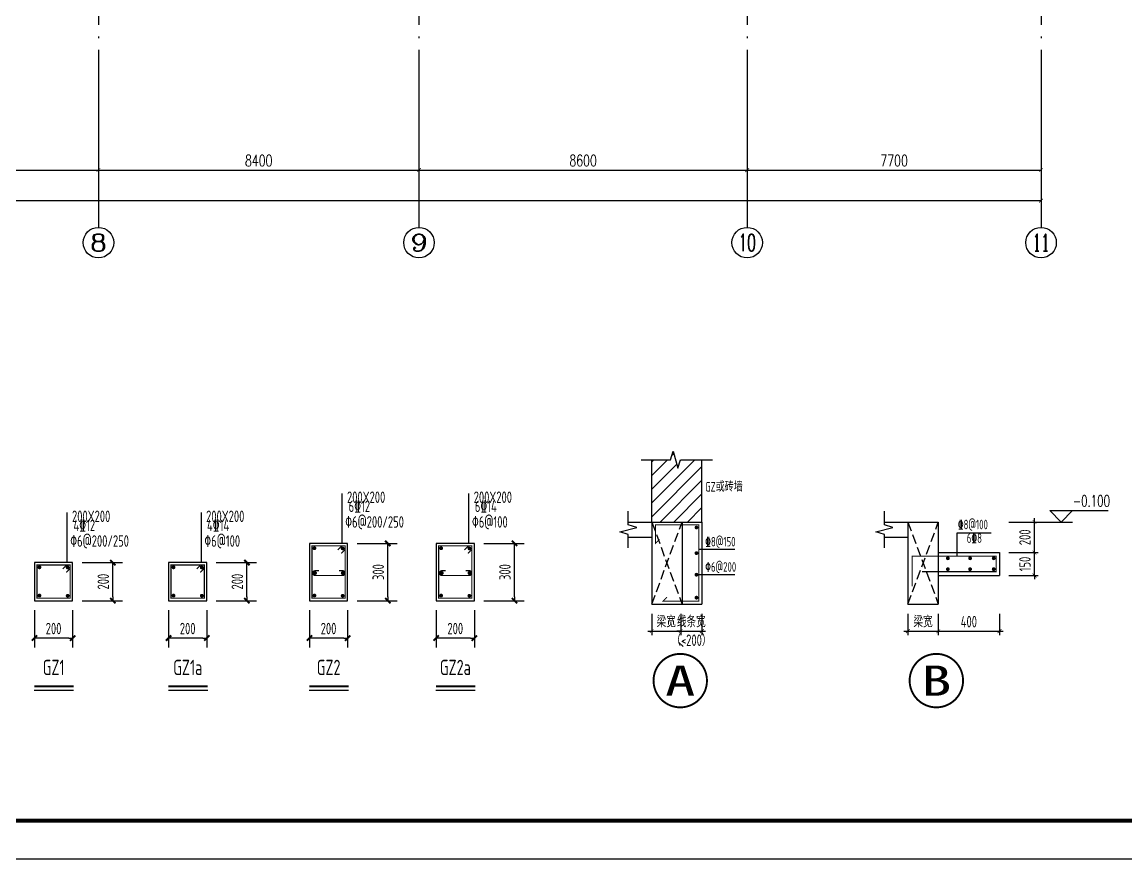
# Model space of a CAD drawing. Extents: x 169490 to 7584583, y -2399407 to 1374371.
# Drawn here: x 653196 to 682119, y 795791 to 817704 of the extents above; entities that cross this region are included whole.
import ezdxf
from ezdxf.enums import TextEntityAlignment as Align

# ---------------------------------------------------------------- set-up
doc = ezdxf.new("R2010")
doc.units = 0
doc.header["$LTSCALE"] = 100
for name, pattern in [('D3轴线点划线', [18.5, 12, -3, 0.5, -3]), ('DASH', [0.35, 0.25, -0.1]), ('H3普通虚线', [4.2, 3, -1.2])]:
    doc.linetypes.add(name, pattern=pattern)
doc.layers.get('0').update_dxf_attribs({"linetype": 'CONTINUOUS'})
doc.layers.get('DEFPOINTS').update_dxf_attribs({"linetype": 'CONTINUOUS'})
for name, color, linetype in [('AXIS', 3, 'CONTINUOUS'), ('AXIS_TEXT', 4, 'CONTINUOUS'), ('C-AXIS(轴号)', 3, 'CONTINUOUS'), ('C-AXIS-T(字)', 7, 'CONTINUOUS'), ('C-DOTE', 8, 'D3轴线点划线'), ('DIM_ELEV', 3, 'CONTINUOUS'), ('S-BEAM-XRBAR', 20, 'CONTINUOUS'), ('S-DETL-HATCH', 251, 'CONTINUOUS'), ('S-DETL-LINE1', 2, 'CONTINUOUS'), ('S-DETL-LINE2', 2, 'H3普通虚线'), ('S-DETL-TEXT', 7, 'CONTINUOUS'), ('S-SLAB-DIM', 92, 'CONTINUOUS'), ('TEXT', 7, 'CONTINUOUS'), ('THIN', 190, 'CONTINUOUS'), ('图框', 140, 'CONTINUOUS'), ('大样详图_文字', 60, 'CONTINUOUS')]:
    doc.layers.add(name, color=color, linetype=linetype)
doc.layers.add('rein', color=10, linetype='CONTINUOUS', lineweight=18)
doc.styles.add('_TCH_AXIS', font='COMPLEX', dxfattribs={"bigfont": 'GBCBIG'})
doc.styles.add('_TCH_DIM', font='SIMPLEX', dxfattribs={"bigfont": 'GBCBIG'})
doc.styles.add('_TCH_DIM_T3', font='SIMPLEX.shx', dxfattribs={"width": 0.705882, "bigfont": 'GBCBIG.shx'})
doc.styles.add('_TCH_LABEL', font='simhei.ttf')
doc.styles.add('COMPLEX', font='COMPLEX')
doc.styles.add('TSSD_Dimension', font='Tssdeng.shx', dxfattribs={"width": 0.7, "bigfont": 'tssdchn.shx'})
doc.styles.add('TSSD_REIN', font='tssdeng.shx', dxfattribs={"width": 0.7, "bigfont": 'hztxt.shx'})
doc.dimstyles.new('_TCH_ARCH&&100', dxfattribs={"dimtxt": 297.5, "dimasz": 100, "dimexe": 250, "dimexo": 300, "dimgap": 100, "dimtad": 1, "dimdec": 0, "dimzin": 0, "dimdsep": 46, "dimtxsty": '_TCH_DIM_T3', "dimblk": 'ARCHTICK', "dimcen": 0.09, "dimclrt": 7, "dimazin": 2, "dimtfac": 1, "dimtdec": 0, "dimtix": 1, "dimtmove": 2, "dimatfit": 3, "dimfxl": 1, "dimtolj": 1, "dimtzin": 0, "dimarcsym": 0})
doc.dimstyles.new('TSSD_100_100', dxfattribs={"dimtxt": 300, "dimasz": 100, "dimexe": 100, "dimexo": 250, "dimgap": 100, "dimtad": 1, "dimdec": 0, "dimzin": 0, "dimdsep": 46, "dimtxsty": 'TSSD_Dimension', "dimblk": 'ARCHTICK', "dimcen": 0, "dimdle": 100, "dimclrt": 7, "dimadec": 0, "dimazin": 0, "dimtfac": 1, "dimtdec": 0, "dimtix": 1, "dimtmove": 2, "dimatfit": 3, "dimfxl": 1, "dimtolj": 1, "dimtzin": 0, "dimarcsym": 0})
doc.dimstyles.new('TSSD_20_100', dxfattribs={"dimtxt": 300, "dimasz": 100, "dimexe": 250, "dimexo": 250, "dimgap": 100, "dimtad": 1, "dimdec": 0, "dimlfac": 0.2, "dimzin": 0, "dimdsep": 46, "dimtxsty": 'TSSD_Dimension', "dimblk": '_TSDBK', "dimcen": 0, "dimclrt": 7, "dimadec": 0, "dimazin": 0, "dimtfac": 1, "dimtdec": 0, "dimtix": 1, "dimtmove": 2, "dimatfit": 3, "dimldrblk": '_TSDBK', "dimfxl": 1, "dimtolj": 1, "dimtzin": 0, "dimarcsym": 0})
doc.dimstyles.new('TSSD_25_100', dxfattribs={"dimtxt": 300, "dimasz": 100, "dimexe": 100, "dimexo": 250, "dimgap": 100, "dimtad": 1, "dimdec": 0, "dimlfac": 0.25, "dimzin": 0, "dimdsep": 46, "dimtxsty": 'TSSD_Dimension', "dimblk": 'ARCHTICK', "dimcen": 0, "dimdle": 100, "dimclrt": 7, "dimadec": 0, "dimazin": 0, "dimtfac": 1, "dimtdec": 0, "dimtix": 1, "dimtmove": 2, "dimatfit": 3, "dimldrblk": 'ARCHTICK', "dimfxl": 1, "dimtolj": 1, "dimtzin": 0, "dimarcsym": 0})

# ---------------------------------------------------------------- blocks, each defined once
blk = doc.blocks.new('_ARCHTICK')
at = {"const_width": 0.15}
blk.add_lwpolyline([(-0.5, -0.5), (0.5, 0.5)], dxfattribs=at)
blk = doc.blocks.new('*D3469')
at = {"layer": 'AXIS', "color": 0, "lineweight": -2, "transparency": 16777216}
for p, q in [((607996, 816029), (607996, 812779)), ((679896, 816029), (679896, 812779)), ((607996, 813029), (679896, 813029))]:
    blk.add_line(p, q, dxfattribs=at)
at = {"layer": 'DEFPOINTS', "color": 0, "transparency": 16777216}
for p in [(607996, 816329), (679896, 816329), (679896, 813029)]:
    blk.add_point(p, dxfattribs=at)
at = {"layer": 'AXIS', "color": 0, "lineweight": -2, "transparency": 16777216, "xscale": 100, "yscale": 100, "zscale": 100, "rotation": 180}
blk.add_blockref('_ARCHTICK', (607996, 813029), dxfattribs=at)
at = {"layer": 'AXIS', "color": 0, "lineweight": -2, "transparency": 16777216, "xscale": 100, "yscale": 100, "zscale": 100}
blk.add_blockref('_ARCHTICK', (679896, 813029), dxfattribs=at)
at = {"layer": 'AXIS', "color": 7, "transparency": 16777216, "insert": (643946, 813278), "char_height": 297.5, "attachment_point": 5, "style": '_TCH_DIM_T3'}
blk.add_mtext('\\A1;71900', dxfattribs=at)
blk = doc.blocks.new('*D3479')
at = {"layer": 'AXIS', "color": 0, "lineweight": -2, "transparency": 16777216}
for p, q in [((647396, 816029), (647396, 813579)), ((655196, 816029), (655196, 813579)), ((647396, 813829), (655196, 813829))]:
    blk.add_line(p, q, dxfattribs=at)
at = {"layer": 'DEFPOINTS', "color": 0, "transparency": 16777216}
for p in [(647396, 816329), (655196, 816329), (655196, 813829)]:
    blk.add_point(p, dxfattribs=at)
at = {"layer": 'AXIS', "color": 0, "lineweight": -2, "transparency": 16777216, "xscale": 100, "yscale": 100, "zscale": 100, "rotation": 180}
blk.add_blockref('_ARCHTICK', (647396, 813829), dxfattribs=at)
at = {"layer": 'AXIS', "color": 0, "lineweight": -2, "transparency": 16777216, "xscale": 100, "yscale": 100, "zscale": 100}
blk.add_blockref('_ARCHTICK', (655196, 813829), dxfattribs=at)
at = {"layer": 'AXIS', "color": 7, "transparency": 16777216, "insert": (651296, 814078), "char_height": 297.5, "attachment_point": 5, "style": '_TCH_DIM_T3'}
blk.add_mtext('\\A1;7800', dxfattribs=at)
blk = doc.blocks.new('*D3480')
at = {"layer": 'AXIS', "color": 0, "lineweight": -2, "transparency": 16777216}
for p, q in [((655196, 816029), (655196, 813579)), ((663596, 816029), (663596, 813579)), ((655196, 813829), (663596, 813829))]:
    blk.add_line(p, q, dxfattribs=at)
at = {"layer": 'DEFPOINTS', "color": 0, "transparency": 16777216}
for p in [(655196, 816329), (663596, 816329), (663596, 813829)]:
    blk.add_point(p, dxfattribs=at)
at = {"layer": 'AXIS', "color": 0, "lineweight": -2, "transparency": 16777216, "xscale": 100, "yscale": 100, "zscale": 100, "rotation": 180}
blk.add_blockref('_ARCHTICK', (655196, 813829), dxfattribs=at)
at = {"layer": 'AXIS', "color": 0, "lineweight": -2, "transparency": 16777216, "xscale": 100, "yscale": 100, "zscale": 100}
blk.add_blockref('_ARCHTICK', (663596, 813829), dxfattribs=at)
at = {"layer": 'AXIS', "color": 7, "transparency": 16777216, "insert": (659396, 814078), "char_height": 297.5, "attachment_point": 5, "style": '_TCH_DIM_T3'}
blk.add_mtext('\\A1;8400', dxfattribs=at)
blk = doc.blocks.new('*D3481')
at = {"layer": 'AXIS', "color": 0, "lineweight": -2, "transparency": 16777216}
for p, q in [((663596, 816029), (663596, 813579)), ((672196, 816029), (672196, 813579)), ((663596, 813829), (672196, 813829))]:
    blk.add_line(p, q, dxfattribs=at)
at = {"layer": 'DEFPOINTS', "color": 0, "transparency": 16777216}
for p in [(663596, 816329), (672196, 816329), (672196, 813829)]:
    blk.add_point(p, dxfattribs=at)
at = {"layer": 'AXIS', "color": 0, "lineweight": -2, "transparency": 16777216, "xscale": 100, "yscale": 100, "zscale": 100, "rotation": 180}
blk.add_blockref('_ARCHTICK', (663596, 813829), dxfattribs=at)
at = {"layer": 'AXIS', "color": 0, "lineweight": -2, "transparency": 16777216, "xscale": 100, "yscale": 100, "zscale": 100}
blk.add_blockref('_ARCHTICK', (672196, 813829), dxfattribs=at)
at = {"layer": 'AXIS', "color": 7, "transparency": 16777216, "insert": (667896, 814078), "char_height": 297.5, "attachment_point": 5, "style": '_TCH_DIM_T3'}
blk.add_mtext('\\A1;8600', dxfattribs=at)
blk = doc.blocks.new('*D3482')
at = {"layer": 'AXIS', "color": 0, "lineweight": -2, "transparency": 16777216}
for p, q in [((672196, 816029), (672196, 813579)), ((679896, 816029), (679896, 813579)), ((672196, 813829), (679896, 813829))]:
    blk.add_line(p, q, dxfattribs=at)
at = {"layer": 'DEFPOINTS', "color": 0, "transparency": 16777216}
for p in [(672196, 816329), (679896, 816329), (679896, 813829)]:
    blk.add_point(p, dxfattribs=at)
at = {"layer": 'AXIS', "color": 0, "lineweight": -2, "transparency": 16777216, "xscale": 100, "yscale": 100, "zscale": 100, "rotation": 180}
blk.add_blockref('_ARCHTICK', (672196, 813829), dxfattribs=at)
at = {"layer": 'AXIS', "color": 0, "lineweight": -2, "transparency": 16777216, "xscale": 100, "yscale": 100, "zscale": 100}
blk.add_blockref('_ARCHTICK', (679896, 813829), dxfattribs=at)
at = {"layer": 'AXIS', "color": 7, "transparency": 16777216, "insert": (676046, 814078), "char_height": 297.5, "attachment_point": 5, "style": '_TCH_DIM_T3'}
blk.add_mtext('\\A1;7700', dxfattribs=at)
blk = doc.blocks.new('_AXISO')
blk.add_circle((0, 0), 0.5)
at = {"layer": 'AXIS_TEXT', "style": 'COMPLEX', "width": 1.041667}
blk.add_attdef('A', text='', height=0.56, dxfattribs=at).set_placement((-0.25, -0.28), (0.25, -0.28), align=Align.FIT)
blk = doc.blocks.new('_TSDBK')
blk.add_line((-1, 0), (0, 0))
at = {"const_width": 0.5}
blk.add_lwpolyline([(-0.7, -0.7), (0.7, 0.7)], dxfattribs=at)
blk = doc.blocks.new('*D3489')
at = {"layer": 'DEFPOINTS', "color": 0, "transparency": 16777216}
for p in [(654521, 803552), (655573, 803552), (654521, 802552)]:
    blk.add_point(p, dxfattribs=at)
at = {"layer": 'S-SLAB-DIM', "color": 0, "lineweight": -2, "transparency": 16777216}
for p, q in [((654771, 803552), (655823, 803552)), ((655573, 802652), (655573, 803452)), ((654771, 802552), (655823, 802552))]:
    blk.add_line(p, q, dxfattribs=at)
at = {"layer": 'S-SLAB-DIM', "color": 0, "lineweight": -2, "transparency": 16777216, "xscale": 100, "yscale": 100, "zscale": 100}
for p, rotation in [((655573, 803552), 90), ((655573, 802552), 270)]:
    blk.add_blockref('_TSDBK', p, dxfattribs=dict(at, rotation=rotation))
at = {"layer": 'S-SLAB-DIM', "color": 7, "transparency": 16777216, "insert": (655323, 803052), "char_height": 300, "attachment_point": 5, "rotation": 90, "style": 'TSSD_Dimension'}
blk.add_mtext('\\A1;200', dxfattribs=at)
blk = doc.blocks.new('*D3490')
at = {"layer": 'DEFPOINTS', "color": 0, "transparency": 16777216}
for p in [(653521, 802552), (654521, 802552), (653521, 801574)]:
    blk.add_point(p, dxfattribs=at)
at = {"layer": 'S-SLAB-DIM', "color": 0, "lineweight": -2, "transparency": 16777216}
for p, q in [((653521, 802302), (653521, 801324)), ((654521, 802302), (654521, 801324)), ((654421, 801574), (653621, 801574))]:
    blk.add_line(p, q, dxfattribs=at)
at = {"layer": 'S-SLAB-DIM', "color": 0, "lineweight": -2, "transparency": 16777216, "xscale": 100, "yscale": 100, "zscale": 100, "rotation": 180}
blk.add_blockref('_TSDBK', (653521, 801574), dxfattribs=at)
at = {"layer": 'S-SLAB-DIM', "color": 0, "lineweight": -2, "transparency": 16777216, "xscale": 100, "yscale": 100, "zscale": 100}
blk.add_blockref('_TSDBK', (654521, 801574), dxfattribs=at)
at = {"layer": 'S-SLAB-DIM', "color": 7, "transparency": 16777216, "insert": (654021, 801824), "char_height": 300, "attachment_point": 5, "style": 'TSSD_Dimension'}
blk.add_mtext('\\A1;200', dxfattribs=at)
blk = doc.blocks.new('*D3491')
at = {"layer": 'DEFPOINTS', "color": 0, "transparency": 16777216}
for p in [(665047, 804052), (666098, 804052), (665047, 802552)]:
    blk.add_point(p, dxfattribs=at)
at = {"layer": 'S-SLAB-DIM', "color": 0, "lineweight": -2, "transparency": 16777216}
for p, q in [((665297, 804052), (666348, 804052)), ((666098, 802652), (666098, 803952)), ((665297, 802552), (666348, 802552))]:
    blk.add_line(p, q, dxfattribs=at)
at = {"layer": 'S-SLAB-DIM', "color": 0, "lineweight": -2, "transparency": 16777216, "xscale": 100, "yscale": 100, "zscale": 100}
for p, rotation in [((666098, 804052), 90), ((666098, 802552), 270)]:
    blk.add_blockref('_TSDBK', p, dxfattribs=dict(at, rotation=rotation))
at = {"layer": 'S-SLAB-DIM', "color": 7, "transparency": 16777216, "insert": (665848, 803302), "char_height": 300, "attachment_point": 5, "rotation": 90, "style": 'TSSD_Dimension'}
blk.add_mtext('\\A1;300', dxfattribs=at)
blk = doc.blocks.new('*D3492')
at = {"layer": 'DEFPOINTS', "color": 0, "transparency": 16777216}
for p in [(664047, 802552), (665047, 802552), (664047, 801574)]:
    blk.add_point(p, dxfattribs=at)
at = {"layer": 'S-SLAB-DIM', "color": 0, "lineweight": -2, "transparency": 16777216}
for p, q in [((664047, 802302), (664047, 801324)), ((665047, 802302), (665047, 801324)), ((664947, 801574), (664147, 801574))]:
    blk.add_line(p, q, dxfattribs=at)
at = {"layer": 'S-SLAB-DIM', "color": 0, "lineweight": -2, "transparency": 16777216, "xscale": 100, "yscale": 100, "zscale": 100, "rotation": 180}
blk.add_blockref('_TSDBK', (664047, 801574), dxfattribs=at)
at = {"layer": 'S-SLAB-DIM', "color": 0, "lineweight": -2, "transparency": 16777216, "xscale": 100, "yscale": 100, "zscale": 100}
blk.add_blockref('_TSDBK', (665047, 801574), dxfattribs=at)
at = {"layer": 'S-SLAB-DIM', "color": 7, "transparency": 16777216, "insert": (664547, 801824), "char_height": 300, "attachment_point": 5, "style": 'TSSD_Dimension'}
blk.add_mtext('\\A1;200', dxfattribs=at)
blk = doc.blocks.new('*D3493')
at = {"layer": 'DEFPOINTS', "color": 0, "ltscale": 5, "transparency": 16777216}
for p in [(670454, 802459), (671007, 802459), (671007, 801754)]:
    blk.add_point(p, dxfattribs=at)
at = {"layer": 'S-SLAB-DIM', "color": 0, "lineweight": -2, "ltscale": 5, "transparency": 16777216}
for p, q in [((670454, 802209), (670454, 801654)), ((671007, 802209), (671007, 801654)), ((670454, 801754), (670354, 801754)), ((670454, 801754), (671007, 801754)), ((671007, 801754), (671107, 801754))]:
    blk.add_line(p, q, dxfattribs=at)
at = {"layer": 'S-SLAB-DIM', "color": 0, "lineweight": -2, "ltscale": 5, "transparency": 16777216, "xscale": 100, "yscale": 100, "zscale": 100}
blk.add_blockref('_ARCHTICK', (670454, 801754), dxfattribs=at)
at = {"layer": 'S-SLAB-DIM', "color": 0, "lineweight": -2, "ltscale": 5, "transparency": 16777216, "xscale": 100, "yscale": 100, "zscale": 100, "rotation": 180}
blk.add_blockref('_ARCHTICK', (671007, 801754), dxfattribs=at)
at = {"layer": 'S-SLAB-DIM', "color": 7, "ltscale": 5, "transparency": 16777216, "insert": (670731, 802004), "char_height": 300, "attachment_point": 5, "style": 'TSSD_Dimension'}
blk.add_mtext('\\A1;线条宽', dxfattribs=at)
blk = doc.blocks.new('*D3494')
at = {"layer": 'DEFPOINTS', "color": 0, "ltscale": 5, "transparency": 16777216}
for p in [(669694, 802459), (670454, 802459), (670454, 801754)]:
    blk.add_point(p, dxfattribs=at)
at = {"layer": 'S-SLAB-DIM', "color": 0, "lineweight": -2, "ltscale": 5, "transparency": 16777216}
for p, q in [((669694, 802209), (669694, 801654)), ((670454, 802209), (670454, 801654)), ((669594, 801754), (670554, 801754))]:
    blk.add_line(p, q, dxfattribs=at)
at = {"layer": 'S-SLAB-DIM', "color": 0, "lineweight": -2, "ltscale": 5, "transparency": 16777216, "xscale": 100, "yscale": 100, "zscale": 100, "rotation": 180}
blk.add_blockref('_ARCHTICK', (669694, 801754), dxfattribs=at)
at = {"layer": 'S-SLAB-DIM', "color": 0, "lineweight": -2, "ltscale": 5, "transparency": 16777216, "xscale": 100, "yscale": 100, "zscale": 100}
blk.add_blockref('_ARCHTICK', (670454, 801754), dxfattribs=at)
at = {"layer": 'S-SLAB-DIM', "color": 7, "ltscale": 5, "transparency": 16777216, "insert": (670074, 802004), "char_height": 300, "attachment_point": 5, "style": 'TSSD_Dimension'}
blk.add_mtext('\\A1;梁宽', dxfattribs=at)
blk = doc.blocks.new('*D3495')
at = {"layer": 'DEFPOINTS', "color": 0, "ltscale": 5, "transparency": 16777216}
for p in [(676404, 802459), (677204, 802459), (677204, 801754)]:
    blk.add_point(p, dxfattribs=at)
at = {"layer": 'S-SLAB-DIM', "color": 0, "lineweight": -2, "ltscale": 5, "transparency": 16777216}
for p, q in [((676404, 802209), (676404, 801654)), ((677204, 802209), (677204, 801654)), ((676304, 801754), (677304, 801754))]:
    blk.add_line(p, q, dxfattribs=at)
at = {"layer": 'S-SLAB-DIM', "color": 0, "lineweight": -2, "ltscale": 5, "transparency": 16777216, "xscale": 100, "yscale": 100, "zscale": 100, "rotation": 180}
blk.add_blockref('_ARCHTICK', (676404, 801754), dxfattribs=at)
at = {"layer": 'S-SLAB-DIM', "color": 0, "lineweight": -2, "ltscale": 5, "transparency": 16777216, "xscale": 100, "yscale": 100, "zscale": 100}
blk.add_blockref('_ARCHTICK', (677204, 801754), dxfattribs=at)
at = {"layer": 'S-SLAB-DIM', "color": 7, "ltscale": 5, "transparency": 16777216, "insert": (676804, 802004), "char_height": 300, "attachment_point": 5, "style": 'TSSD_Dimension'}
blk.add_mtext('\\A1;梁宽', dxfattribs=at)
blk = doc.blocks.new('*D3496')
at = {"layer": 'DEFPOINTS', "color": 0, "transparency": 16777216}
for p in [(677204, 802459), (678804, 802459), (678804, 801754)]:
    blk.add_point(p, dxfattribs=at)
at = {"layer": 'S-SLAB-DIM', "color": 0, "lineweight": -2, "transparency": 16777216}
for p, q in [((677204, 802209), (677204, 801654)), ((678804, 802209), (678804, 801654)), ((677104, 801754), (678904, 801754))]:
    blk.add_line(p, q, dxfattribs=at)
at = {"layer": 'S-SLAB-DIM', "color": 0, "lineweight": -2, "transparency": 16777216, "xscale": 100, "yscale": 100, "zscale": 100, "rotation": 180}
blk.add_blockref('_ARCHTICK', (677204, 801754), dxfattribs=at)
at = {"layer": 'S-SLAB-DIM', "color": 0, "lineweight": -2, "transparency": 16777216, "xscale": 100, "yscale": 100, "zscale": 100}
blk.add_blockref('_ARCHTICK', (678804, 801754), dxfattribs=at)
at = {"layer": 'S-SLAB-DIM', "color": 7, "transparency": 16777216, "insert": (678004, 802004), "char_height": 300, "attachment_point": 5, "style": 'TSSD_Dimension'}
blk.add_mtext('\\A1;400', dxfattribs=at)
blk = doc.blocks.new('*D3497')
at = {"layer": 'DEFPOINTS', "color": 0, "transparency": 16777216}
for p in [(678804, 803813), (679723, 803813), (678804, 803213)]:
    blk.add_point(p, dxfattribs=at)
at = {"layer": 'S-SLAB-DIM', "color": 0, "lineweight": -2, "transparency": 16777216}
for p, q in [((679054, 803813), (679823, 803813)), ((679723, 803813), (679723, 803913)), ((679723, 803213), (679723, 803813)), ((679054, 803213), (679823, 803213)), ((679723, 803213), (679723, 803113))]:
    blk.add_line(p, q, dxfattribs=at)
at = {"layer": 'S-SLAB-DIM', "color": 0, "lineweight": -2, "transparency": 16777216, "xscale": 100, "yscale": 100, "zscale": 100}
for p, rotation in [((679723, 803813), 270), ((679723, 803213), 90)]:
    blk.add_blockref('_ARCHTICK', p, dxfattribs=dict(at, rotation=rotation))
at = {"layer": 'S-SLAB-DIM', "color": 7, "transparency": 16777216, "insert": (679473, 803513), "char_height": 300, "attachment_point": 5, "rotation": 90, "style": 'TSSD_Dimension'}
blk.add_mtext('\\A1;150', dxfattribs=at)
blk = doc.blocks.new('*D3498')
at = {"layer": 'DEFPOINTS', "color": 0, "transparency": 16777216}
for p in [(678804, 804613), (679723, 804613), (678804, 803813)]:
    blk.add_point(p, dxfattribs=at)
at = {"layer": 'S-SLAB-DIM', "color": 0, "lineweight": -2, "transparency": 16777216}
for p, q in [((679723, 803713), (679723, 804713)), ((679054, 804613), (679823, 804613)), ((679054, 803813), (679823, 803813))]:
    blk.add_line(p, q, dxfattribs=at)
at = {"layer": 'S-SLAB-DIM', "color": 0, "lineweight": -2, "transparency": 16777216, "xscale": 100, "yscale": 100, "zscale": 100}
for p, rotation in [((679723, 804613), 90), ((679723, 803813), 270)]:
    blk.add_blockref('_ARCHTICK', p, dxfattribs=dict(at, rotation=rotation))
at = {"layer": 'S-SLAB-DIM', "color": 7, "transparency": 16777216, "insert": (679473, 804213), "char_height": 300, "attachment_point": 5, "rotation": 90, "style": 'TSSD_Dimension'}
blk.add_mtext('\\A1;200', dxfattribs=at)
blk = doc.blocks.new('*D3952')
at = {"layer": 'DEFPOINTS', "color": 0, "transparency": 16777216}
for p in [(658035, 803552), (659086, 803552), (658035, 802552)]:
    blk.add_point(p, dxfattribs=at)
at = {"layer": 'S-SLAB-DIM', "color": 0, "lineweight": -2, "transparency": 16777216}
for p, q in [((658285, 803552), (659336, 803552)), ((659086, 802652), (659086, 803452)), ((658285, 802552), (659336, 802552))]:
    blk.add_line(p, q, dxfattribs=at)
at = {"layer": 'S-SLAB-DIM', "color": 0, "lineweight": -2, "transparency": 16777216, "xscale": 100, "yscale": 100, "zscale": 100}
for p, rotation in [((659086, 803552), 90), ((659086, 802552), 270)]:
    blk.add_blockref('_TSDBK', p, dxfattribs=dict(at, rotation=rotation))
at = {"layer": 'S-SLAB-DIM', "color": 7, "transparency": 16777216, "insert": (658836, 803052), "char_height": 300, "attachment_point": 5, "rotation": 90, "style": 'TSSD_Dimension'}
blk.add_mtext('\\A1;200', dxfattribs=at)
blk = doc.blocks.new('*D3953')
at = {"layer": 'DEFPOINTS', "color": 0, "transparency": 16777216}
for p in [(657035, 802552), (658035, 802552), (657035, 801574)]:
    blk.add_point(p, dxfattribs=at)
at = {"layer": 'S-SLAB-DIM', "color": 0, "lineweight": -2, "transparency": 16777216}
for p, q in [((657035, 802302), (657035, 801324)), ((658035, 802302), (658035, 801324)), ((657935, 801574), (657135, 801574))]:
    blk.add_line(p, q, dxfattribs=at)
at = {"layer": 'S-SLAB-DIM', "color": 0, "lineweight": -2, "transparency": 16777216, "xscale": 100, "yscale": 100, "zscale": 100, "rotation": 180}
blk.add_blockref('_TSDBK', (657035, 801574), dxfattribs=at)
at = {"layer": 'S-SLAB-DIM', "color": 0, "lineweight": -2, "transparency": 16777216, "xscale": 100, "yscale": 100, "zscale": 100}
blk.add_blockref('_TSDBK', (658035, 801574), dxfattribs=at)
at = {"layer": 'S-SLAB-DIM', "color": 7, "transparency": 16777216, "insert": (657535, 801824), "char_height": 300, "attachment_point": 5, "style": 'TSSD_Dimension'}
blk.add_mtext('\\A1;200', dxfattribs=at)
blk = doc.blocks.new('*D3954')
at = {"layer": 'DEFPOINTS', "color": 0, "transparency": 16777216}
for p in [(661726, 804052), (662778, 804052), (661726, 802552)]:
    blk.add_point(p, dxfattribs=at)
at = {"layer": 'S-SLAB-DIM', "color": 0, "lineweight": -2, "transparency": 16777216}
for p, q in [((661976, 804052), (663028, 804052)), ((662778, 802652), (662778, 803952)), ((661976, 802552), (663028, 802552))]:
    blk.add_line(p, q, dxfattribs=at)
at = {"layer": 'S-SLAB-DIM', "color": 0, "lineweight": -2, "transparency": 16777216, "xscale": 100, "yscale": 100, "zscale": 100}
for p, rotation in [((662778, 804052), 90), ((662778, 802552), 270)]:
    blk.add_blockref('_TSDBK', p, dxfattribs=dict(at, rotation=rotation))
at = {"layer": 'S-SLAB-DIM', "color": 7, "transparency": 16777216, "insert": (662528, 803302), "char_height": 300, "attachment_point": 5, "rotation": 90, "style": 'TSSD_Dimension'}
blk.add_mtext('\\A1;300', dxfattribs=at)
blk = doc.blocks.new('*D3955')
at = {"layer": 'DEFPOINTS', "color": 0, "transparency": 16777216}
for p in [(660726, 802552), (661726, 802552), (660726, 801574)]:
    blk.add_point(p, dxfattribs=at)
at = {"layer": 'S-SLAB-DIM', "color": 0, "lineweight": -2, "transparency": 16777216}
for p, q in [((660726, 802302), (660726, 801324)), ((661726, 802302), (661726, 801324)), ((661626, 801574), (660826, 801574))]:
    blk.add_line(p, q, dxfattribs=at)
at = {"layer": 'S-SLAB-DIM', "color": 0, "lineweight": -2, "transparency": 16777216, "xscale": 100, "yscale": 100, "zscale": 100, "rotation": 180}
blk.add_blockref('_TSDBK', (660726, 801574), dxfattribs=at)
at = {"layer": 'S-SLAB-DIM', "color": 0, "lineweight": -2, "transparency": 16777216, "xscale": 100, "yscale": 100, "zscale": 100}
blk.add_blockref('_TSDBK', (661726, 801574), dxfattribs=at)
at = {"layer": 'S-SLAB-DIM', "color": 7, "transparency": 16777216, "insert": (661226, 801824), "char_height": 300, "attachment_point": 5, "style": 'TSSD_Dimension'}
blk.add_mtext('\\A1;200', dxfattribs=at)

msp = doc.modelspace()

# ---------------------------------------------------------------- hatches: boundary and pattern name
at = {"layer": 'S-DETL-HATCH'}
h = msp.add_hatch(dxfattribs=at)
h.set_pattern_fill('ANSI31', color=256, scale=80, style=0)
h.set_pattern_definition([(45, (-935201.17, 1287229.2), (-179.605122, 179.605122), [])])
h.paths.add_polyline_path([(670376.2, 806025), (670256.2, 806465), (670186.2, 806245), (669693.6, 806245), (669693.6, 804613.4), (670493.6, 804613.4), (671007.4, 804613.4), (671007.4, 806245), (670446.2, 806245)])

# ---------------------------------------------------------------- linework, layer by layer
at = {"ltscale": 10}
msp.add_lwpolyline([(690882.7, 854191.4), (596277.8, 854191.4), (596277.8, 796791.4), (690882.7, 796791.4)], close=True, dxfattribs=at)
at = {"layer": 'C-AXIS(轴号)'}
for p, q in [((655195.7, 816328.9), (655195.7, 812328.9)), ((663595.7, 816328.9), (663595.7, 812328.9)), ((672195.7, 816328.9), (672195.7, 812328.9)), ((679895.7, 816328.9), (679895.7, 812328.9))]:
    msp.add_line(p, q, dxfattribs=at)
at = {"layer": 'C-DOTE'}
for p, q in [((655195.7, 841028.9), (655195.7, 816328.9)), ((663595.7, 841028.9), (663595.7, 816328.9)), ((672195.7, 841028.9), (672195.7, 816328.9)), ((679895.7, 841028.9), (679895.7, 816328.9))]:
    msp.add_line(p, q, dxfattribs=at)
at = {"layer": 'DIM_ELEV'}
for p, q in [((680423, 804613.4), (680123, 804913.4)), ((680123, 804913.4), (681653.4, 804913.4)), ((680423, 804613.4), (680723, 804913.4)), ((679723, 804613.4), (680723, 804613.4))]:
    msp.add_line(p, q, dxfattribs=at)
at = {"layer": 'rein'}
for points, const_width in [([(669898.9, 804159.4), (669792.9, 804053.3), (669792.9, 804540.5), (670926.6, 804540.5), (670926.6, 802538.5), (669990.1, 802538.5), (670096.1, 802644.6)], 25), ([(676517.6, 802925.2), (676517.6, 803718.6), (678721.8, 803718.6), (678721.8, 803312.6), (676773.7, 803312.6)], 30)]:
    msp.add_lwpolyline(points, dxfattribs=dict(at, const_width=const_width))
at = {"layer": 'rein', "const_width": 50}
for points in [[(670841.4, 804469.7, 1), (670891.4, 804469.7, 1)], [(670841.4, 803798, 1), (670891.4, 803798, 1)], [(677478.9, 803664, -1), (677428.9, 803664, -1)], [(678061.1, 803664, -1), (678011.1, 803664, -1)], [(678680.8, 803664, -1), (678630.8, 803664, -1)], [(670841.4, 803233.1, 1), (670891.4, 803233.1, 1)], [(677478.9, 803378.2, -1), (677428.9, 803378.2, -1)], [(678061.1, 803378.2, -1), (678011.1, 803378.2, -1)], [(678680.8, 803378.2, -1), (678630.8, 803378.2, -1)], [(670841.4, 802631.6, 1), (670891.4, 802631.6, 1)]]:
    msp.add_lwpolyline(points, format="xyb", close=True, dxfattribs=at)
at = {"layer": 'S-BEAM-XRBAR', "const_width": 30}
for points in [[(661465.6, 803883.4), (661569.5, 803987.3), (661661.4, 803987.3), (661661.4, 802617.3), (660791.4, 802617.3), (660791.4, 803987.3), (661661.4, 803987.3), (661661.4, 803895.4), (661557.5, 803791.5)], [(664785.9, 803883.4), (664889.9, 803987.3), (664981.7, 803987.3), (664981.7, 802617.3), (664111.7, 802617.3), (664111.7, 803987.3), (664981.7, 803987.3), (664981.7, 803895.4), (664877.8, 803791.5)], [(654260.2, 803383.4), (654364.1, 803487.3), (654456, 803487.3), (654456, 802617.3), (653586, 802617.3), (653586, 803487.3), (654456, 803487.3), (654456, 803395.4), (654352.1, 803291.5)], [(657773.7, 803383.4), (657877.7, 803487.3), (657969.5, 803487.3), (657969.5, 802617.3), (657099.5, 802617.3), (657099.5, 803487.3), (657969.5, 803487.3), (657969.5, 803395.4), (657865.6, 803291.5)]]:
    msp.add_lwpolyline(points, dxfattribs=at)
at = {"layer": 'S-BEAM-XRBAR', "const_width": 50}
for points in [[(660831.4, 803927.1, 1), (660881.4, 803927.1, 1)], [(661571.4, 803922.3, 1), (661621.4, 803922.3, 1)], [(664151.7, 803927.1, 1), (664201.7, 803927.1, 1)], [(664891.7, 803922.3, 1), (664941.7, 803922.3, 1)], [(653626, 803427.1, 1), (653676, 803427.1, 1)], [(654366, 803422.3, 1), (654416, 803422.3, 1)], [(657139.5, 803427.1, 1), (657189.5, 803427.1, 1)], [(657879.5, 803422.3, 1), (657929.5, 803422.3, 1)], [(660846.9, 803275.8, 1), (660896.9, 803275.8, 1)], [(661572.8, 803275.8, 1), (661622.8, 803275.8, 1)], [(664167.2, 803275.8, 1), (664217.2, 803275.8, 1)], [(664893.1, 803275.8, 1), (664943.1, 803275.8, 1)], [(653626, 802687.1, 1), (653676, 802687.1, 1)], [(654366, 802682.3, 1), (654416, 802682.3, 1)], [(657139.5, 802687.1, 1), (657189.5, 802687.1, 1)], [(657879.5, 802682.3, 1), (657929.5, 802682.3, 1)], [(660831.4, 802687.1, 1), (660881.4, 802687.1, 1)], [(661571.4, 802682.3, 1), (661621.4, 802682.3, 1)], [(664151.7, 802687.1, 1), (664201.7, 802687.1, 1)], [(664891.7, 802682.3, 1), (664941.7, 802682.3, 1)]]:
    msp.add_lwpolyline(points, format="xyb", close=True, dxfattribs=at)
at = {"layer": 'S-BEAM-XRBAR', "const_width": 30}
for points in [[(661497.8, 803338.3), (661597.8, 803338.3, -1), (661597.8, 803213.3), (660871.9, 803213.3, -1), (660871.9, 803338.3), (660971.9, 803338.3)], [(664818.1, 803338.3), (664918.1, 803338.3, -1), (664918.1, 803213.3), (664192.2, 803213.3, -1), (664192.2, 803338.3), (664292.2, 803338.3)]]:
    msp.add_lwpolyline(points, format="xyb", dxfattribs=at)
at = {"layer": 'S-DETL-LINE1'}
for p, q in [((669693.6, 804613.4), (669693.6, 806245)), ((671007.4, 804613.4), (671007.4, 806245)), ((669080.2, 804613.4), (669693.6, 804613.4)), ((669693.6, 804613.4), (669693.6, 802459.3)), ((669693.6, 804613.4), (670493.6, 804613.4)), ((670493.6, 804613.4), (670493.6, 802459.3)), ((670493.6, 804613.4), (671007.4, 804613.4)), ((671007.4, 804613.4), (671007.4, 802459.3)), ((675790.7, 804613.4), (676404, 804613.4)), ((676404, 804613.4), (676404, 802459.3)), ((676404, 804613.4), (677204, 804613.4)), ((677204, 804613.4), (677204, 802459.3)), ((669080.2, 804213.4), (669693.6, 804213.4)), ((675790.7, 804213.4), (676404, 804213.4)), ((677204, 803813.4), (678804, 803813.4)), ((678804, 803813.4), (678804, 803213.4)), ((677204, 803213.4), (678804, 803213.4)), ((669693.6, 802459.3), (670493.6, 802459.3)), ((670493.6, 802459.3), (671007.4, 802459.3)), ((676404, 802459.3), (677204, 802459.3))]:
    msp.add_line(p, q, dxfattribs=at)
at = {"layer": 'S-DETL-LINE1', "linetype": 'DASH', "ltscale": 10}
for p, q in [((669693.6, 804613.4), (670493.6, 802459.3)), ((669693.6, 802459.3), (670493.6, 804613.4)), ((676404, 804613.4), (677204, 802459.3)), ((676404, 802459.3), (677204, 804613.4))]:
    msp.add_line(p, q, dxfattribs=at)
at = {"layer": 'S-DETL-LINE1'}
for points in [[(661726.4, 804052.3), (660726.4, 804052.3), (660726.4, 802552.3), (661726.4, 802552.3)], [(665046.7, 804052.3), (664046.7, 804052.3), (664046.7, 802552.3), (665046.7, 802552.3)], [(654521, 803552.3), (653521, 803552.3), (653521, 802552.3), (654521, 802552.3)], [(658034.5, 803552.3), (657034.5, 803552.3), (657034.5, 802552.3), (658034.5, 802552.3)]]:
    msp.add_lwpolyline(points, close=True, dxfattribs=at)
at = {"layer": 'S-DETL-LINE2', "ltscale": 5}
msp.add_lwpolyline([(669413.6, 806245), (670186.2, 806245), (670256.2, 806465), (670376.2, 806025), (670446.2, 806245), (671287.4, 806245)], dxfattribs=at)
at = {"layer": 'S-DETL-TEXT'}
for p, q in [((653515.8, 800210.8), (654546.4, 800210.8)), ((657029.3, 800210.8), (658059.9, 800210.8)), ((660721.2, 800210.8), (661751.8, 800210.8)), ((664041.5, 800210.8), (665072.1, 800210.8))]:
    msp.add_line(p, q, dxfattribs=at)
at = {"layer": 'S-DETL-TEXT', "const_width": 50}
for points in [[(671141.7, 800459.9, 1), (669741.7, 800459.9, 1)], [(677852.2, 800459.9, 1), (676452.2, 800459.9, 1)]]:
    msp.add_lwpolyline(points, format="xyb", close=True, dxfattribs=at)
for points in [[(653515.8, 800310.8), (654546.4, 800310.8)], [(657029.3, 800310.8), (658059.9, 800310.8)], [(660721.2, 800310.8), (661751.8, 800310.8)], [(664041.5, 800310.8), (665072.1, 800310.8)]]:
    msp.add_lwpolyline(points, dxfattribs=at)
at = {"layer": 'TEXT', "color": 62}
for p, q in [((677694.9, 803718.6), (677694.9, 804334)), ((677694.9, 804334), (678592.3, 804334))]:
    msp.add_line(p, q, dxfattribs=at)
at = {"layer": 'TEXT'}
for p, q in [((671870, 803893.7), (670926.6, 803893.7)), ((671870, 803233.1), (670866.4, 803233.1))]:
    msp.add_line(p, q, dxfattribs=at)
at = {"layer": 'TEXT', "ltscale": 99}
msp.add_line((670403.1, 801461.7), (670519.7, 801356.1), dxfattribs=at)
at = {"layer": 'THIN', "ltscale": 5}
msp.add_lwpolyline([(670518.8, 805358.7, 0, 100, 0), (670837.4, 805358.7, 0, 0, 0), (671165.7, 805358.7, 0, 0, 0), (671871.6, 805358.7, 0, 0, 0)], format="xyseb", dxfattribs=at)
at = {"layer": 'THIN', "ltscale": 0.75}
for points in [[(669080.2, 803933.4), (669080.2, 804283.4), (668860.2, 804353.4), (669300.2, 804473.4), (669080.2, 804543.4), (669080.2, 804893.4)], [(675790.7, 803933.4), (675790.7, 804283.4), (675570.7, 804353.4), (676010.7, 804473.4), (675790.7, 804543.4), (675790.7, 804893.4)]]:
    msp.add_lwpolyline(points, dxfattribs=at)
at = {"layer": '图框'}
msp.add_lwpolyline([(593777.8, 795791.4), (698877.8, 795791.4), (698877.8, 855191.4), (593777.8, 855191.4)], close=True, dxfattribs=at)
at = {"layer": '图框', "const_width": 100}
msp.add_lwpolyline([(596277.8, 796791.4), (697877.8, 796791.4), (697877.8, 854191.4), (596277.8, 854191.4)], close=True, dxfattribs=at)
at = {"layer": '大样详图_文字'}
for points in [[(661584.9, 804052.3), (661584.9, 805363.7)], [(664905.2, 804052.3), (664905.2, 805363.7)], [(654379.5, 803552.3), (654379.5, 804863.7)], [(657893.1, 803552.3), (657893.1, 804863.7)]]:
    msp.add_lwpolyline(points, dxfattribs=at)

# ---------------------------------------------------------------- block references
at = {"layer": 'C-AXIS(轴号)'}
ref = msp.add_blockref('_AXISO', (655195.7, 811928.9), dxfattribs=dict(at, xscale=800, yscale=800, zscale=800))
ref.add_attrib('A', '8', dxfattribs={"layer": 'C-AXIS-T(字)', "height": 452.5, "style": '_TCH_AXIS', "width": 1.5}).set_placement((654969.4, 811702.6), (655422, 811702.6), align=Align.FIT)
ref = msp.add_blockref('_AXISO', (663595.7, 811928.9), dxfattribs=dict(at, xscale=800, yscale=800, zscale=800))
ref.add_attrib('A', '9', dxfattribs={"layer": 'C-AXIS-T(字)', "height": 452.5, "style": '_TCH_AXIS', "width": 1.5}).set_placement((663369.4, 811702.6), (663822, 811702.6), align=Align.FIT)
ref = msp.add_blockref('_AXISO', (672195.7, 811928.9), dxfattribs=dict(at, xscale=800, yscale=800, zscale=800))
ref.add_attrib('A', '10', dxfattribs={"layer": 'C-AXIS-T(字)', "height": 452.55, "style": '_TCH_AXIS', "width": 0.724138}).set_placement((671969.4, 811702.6), (672422, 811702.6), align=Align.FIT)
ref = msp.add_blockref('_AXISO', (679895.7, 811928.9), dxfattribs=dict(at, xscale=800, yscale=800, zscale=800))
ref.add_attrib('A', '11', dxfattribs={"layer": 'C-AXIS-T(字)', "height": 452.55, "style": '_TCH_AXIS', "width": 0.875}).set_placement((679669.4, 811702.6), (680122, 811702.6), align=Align.FIT)

# ---------------------------------------------------------------- texts
at = {"layer": 'DIM_ELEV', "style": '_TCH_DIM', "width": 0.658824}
msp.add_text('-0.100', height=297.5, dxfattribs=at).set_placement((680727.4, 805018.4))
at = {"layer": 'S-DETL-TEXT', "style": 'TSSD_REIN', "width": 0.7}
for s, p in [('GZ1', (654023.5, 800485.8)), ('GZ1a', (657537, 800485.8)), ('GZ2', (661228.8, 800485.8)), ('GZ2a', (664549.2, 800485.8))]:
    msp.add_text(s, height=400, dxfattribs=at).set_placement(p, align=Align.BOTTOM_CENTER)
at = {"layer": 'S-DETL-TEXT', "style": '_TCH_LABEL', "width": 1.390625}
for s, p, p2 in [('A', (670045.7, 800063.9), (670837.7, 800063.9)), ('B', (676756.2, 800063.9), (677548.1, 800063.9))]:
    msp.add_text(s, height=792, dxfattribs=at).set_placement(p, p2, align=Align.FIT)
at = {"layer": 'TEXT', "style": 'TSSD_REIN', "width": 0.7}
for s, p in [('GZ或砖墙', (671096.6, 805411.1)), ('%%1328@150', (671096.6, 803972.8)), ('%%1306@200', (671096.6, 803312.2))]:
    msp.add_text(s, height=250, dxfattribs=at).set_placement(p)
at = {"layer": 'TEXT', "color": 62, "style": 'TSSD_REIN', "width": 0.7}
for s, p in [('%%1328@100', (677716.4, 804422.7, 14.8)), ('6%%1328', (677950.1, 804066.6, 14.8))]:
    msp.add_text(s, height=250, dxfattribs=at).set_placement(p)
at = {"layer": 'TEXT', "ltscale": 99, "style": 'TSSD_REIN', "width": 0.7}
msp.add_text('（<200）', height=300, dxfattribs=at).set_placement((670209, 801368.7))
at = {"layer": '大样详图_文字', "style": 'TSSD_REIN', "width": 0.7}
for s, p in [('200X200', (661709.2, 805112.8)), ('200X200', (665029.5, 805112.8)), ('200X200', (654503.8, 804612.8)), ('200X200', (658017.3, 804612.8)), ('\x826@200/250', (661663, 804465.6)), ('%%1306@100', (664983.3, 804465.6)), ('\x826@200/250', (654457.6, 803965.6)), ('%%1306@100', (657971.2, 803965.6))]:
    msp.add_text(s, height=300, dxfattribs=at).set_placement(p)
for s, p in [('6%%13212', (662314.9, 804785.3)), ('6%%13214', (665635.2, 804785.3)), ('4\x8412', (655109.5, 804285.3)), ('4%%13214', (658623, 804285.3))]:
    msp.add_text(s, height=300, dxfattribs=at).set_placement(p, align=Align.BOTTOM_RIGHT)

# ---------------------------------------------------------------- dimensions: what is measured, and where the dimension line sits
at = {"layer": 'AXIS'}
for p1, p2, distance, picture, middle in [((607995.7, 816328.9), (679895.7, 816328.9), -3300, '*D3469', (643945.7, 813277.6)), ((647395.7, 816328.9), (655195.7, 816328.9), -2500, '*D3479', (651295.7, 814077.6)), ((655195.7, 816328.9), (663595.7, 816328.9), -2500, '*D3480', (659395.7, 814077.6)), ((663595.7, 816328.9), (672195.7, 816328.9), -2500, '*D3481', (667895.7, 814077.6)), ((672195.7, 816328.9), (679895.7, 816328.9), -2500, '*D3482', (676045.7, 814077.6))]:
    dim = msp.add_aligned_dim(p1=p1, p2=p2, distance=distance, dimstyle='_TCH_ARCH&&100', dxfattribs=at)
    dim.commit()
    dim.dimension.update_dxf_attribs({"geometry": picture, "text_midpoint": middle})
at = {"layer": 'S-SLAB-DIM'}
for base, p1, p2, angle, dimstyle, picture, middle in [((679723, 804613.4), (678804, 803813.4), (678804, 804613.4), 90, 'TSSD_25_100', '*D3498', (679473, 804213.4)), ((662778.1, 804052.3), (661726.4, 802552.3), (661726.4, 804052.3), 90, 'TSSD_20_100', '*D3954', (662528.1, 803302.3)), ((666098.4, 804052.3), (665046.7, 802552.3), (665046.7, 804052.3), 90, 'TSSD_20_100', '*D3491', (665848.4, 803302.3)), ((679723, 803813.4), (678804, 803213.4), (678804, 803813.4), 90, 'TSSD_25_100', '*D3497', (679473, 803513.4)), ((655572.7, 803552.3), (654521, 802552.3), (654521, 803552.3), 90, 'TSSD_20_100', '*D3489', (655322.7, 803052.3)), ((659086.2, 803552.3), (658034.5, 802552.3), (658034.5, 803552.3), 90, 'TSSD_20_100', '*D3952', (658836.2, 803052.3)), ((653521, 801574.3), (654521, 802552.3), (653521, 802552.3), 180, 'TSSD_20_100', '*D3490', (654021, 801824.3)), ((657034.5, 801574.3), (658034.5, 802552.3), (657034.5, 802552.3), 180, 'TSSD_20_100', '*D3953', (657534.5, 801824.3)), ((660726.4, 801574.3), (661726.4, 802552.3), (660726.4, 802552.3), 180, 'TSSD_20_100', '*D3955', (661226.4, 801824.3)), ((664046.7, 801574.3), (665046.7, 802552.3), (664046.7, 802552.3), 180, 'TSSD_20_100', '*D3492', (664546.7, 801824.3))]:
    dim = msp.add_linear_dim(base=base, p1=p1, p2=p2, angle=angle, dimstyle=dimstyle, dxfattribs=at)
    dim.commit()
    dim.dimension.update_dxf_attribs({"geometry": picture, "text_midpoint": middle})
at = {"layer": 'S-SLAB-DIM', "ltscale": 5}
for base, p1, p2, text, picture, middle in [((670454, 801754.4), (669693.6, 802459.3), (670454, 802459.3), '梁宽', '*D3494', (670073.8, 802004.4)), ((671007.4, 801754.4), (670454, 802459.3), (671007.4, 802459.3), '线条宽', '*D3493', (670730.7, 802004.4)), ((677204, 801754.4), (676404, 802459.3), (677204, 802459.3), '梁宽', '*D3495', (676804, 802004.4))]:
    dim = msp.add_linear_dim(base=base, p1=p1, p2=p2, text=text, dimstyle='TSSD_100_100', dxfattribs=at)
    dim.commit()
    dim.dimension.update_dxf_attribs({"geometry": picture, "text_midpoint": middle})
at = {"layer": 'S-SLAB-DIM'}
dim = msp.add_linear_dim(base=(678804, 801754.4), p1=(677204, 802459.3), p2=(678804, 802459.3), dimstyle='TSSD_25_100', dxfattribs=at)
dim.commit()
dim.dimension.update_dxf_attribs({"geometry": '*D3496', "text_midpoint": (678004, 802004.4)})

doc.saveas('drawing.dxf')
